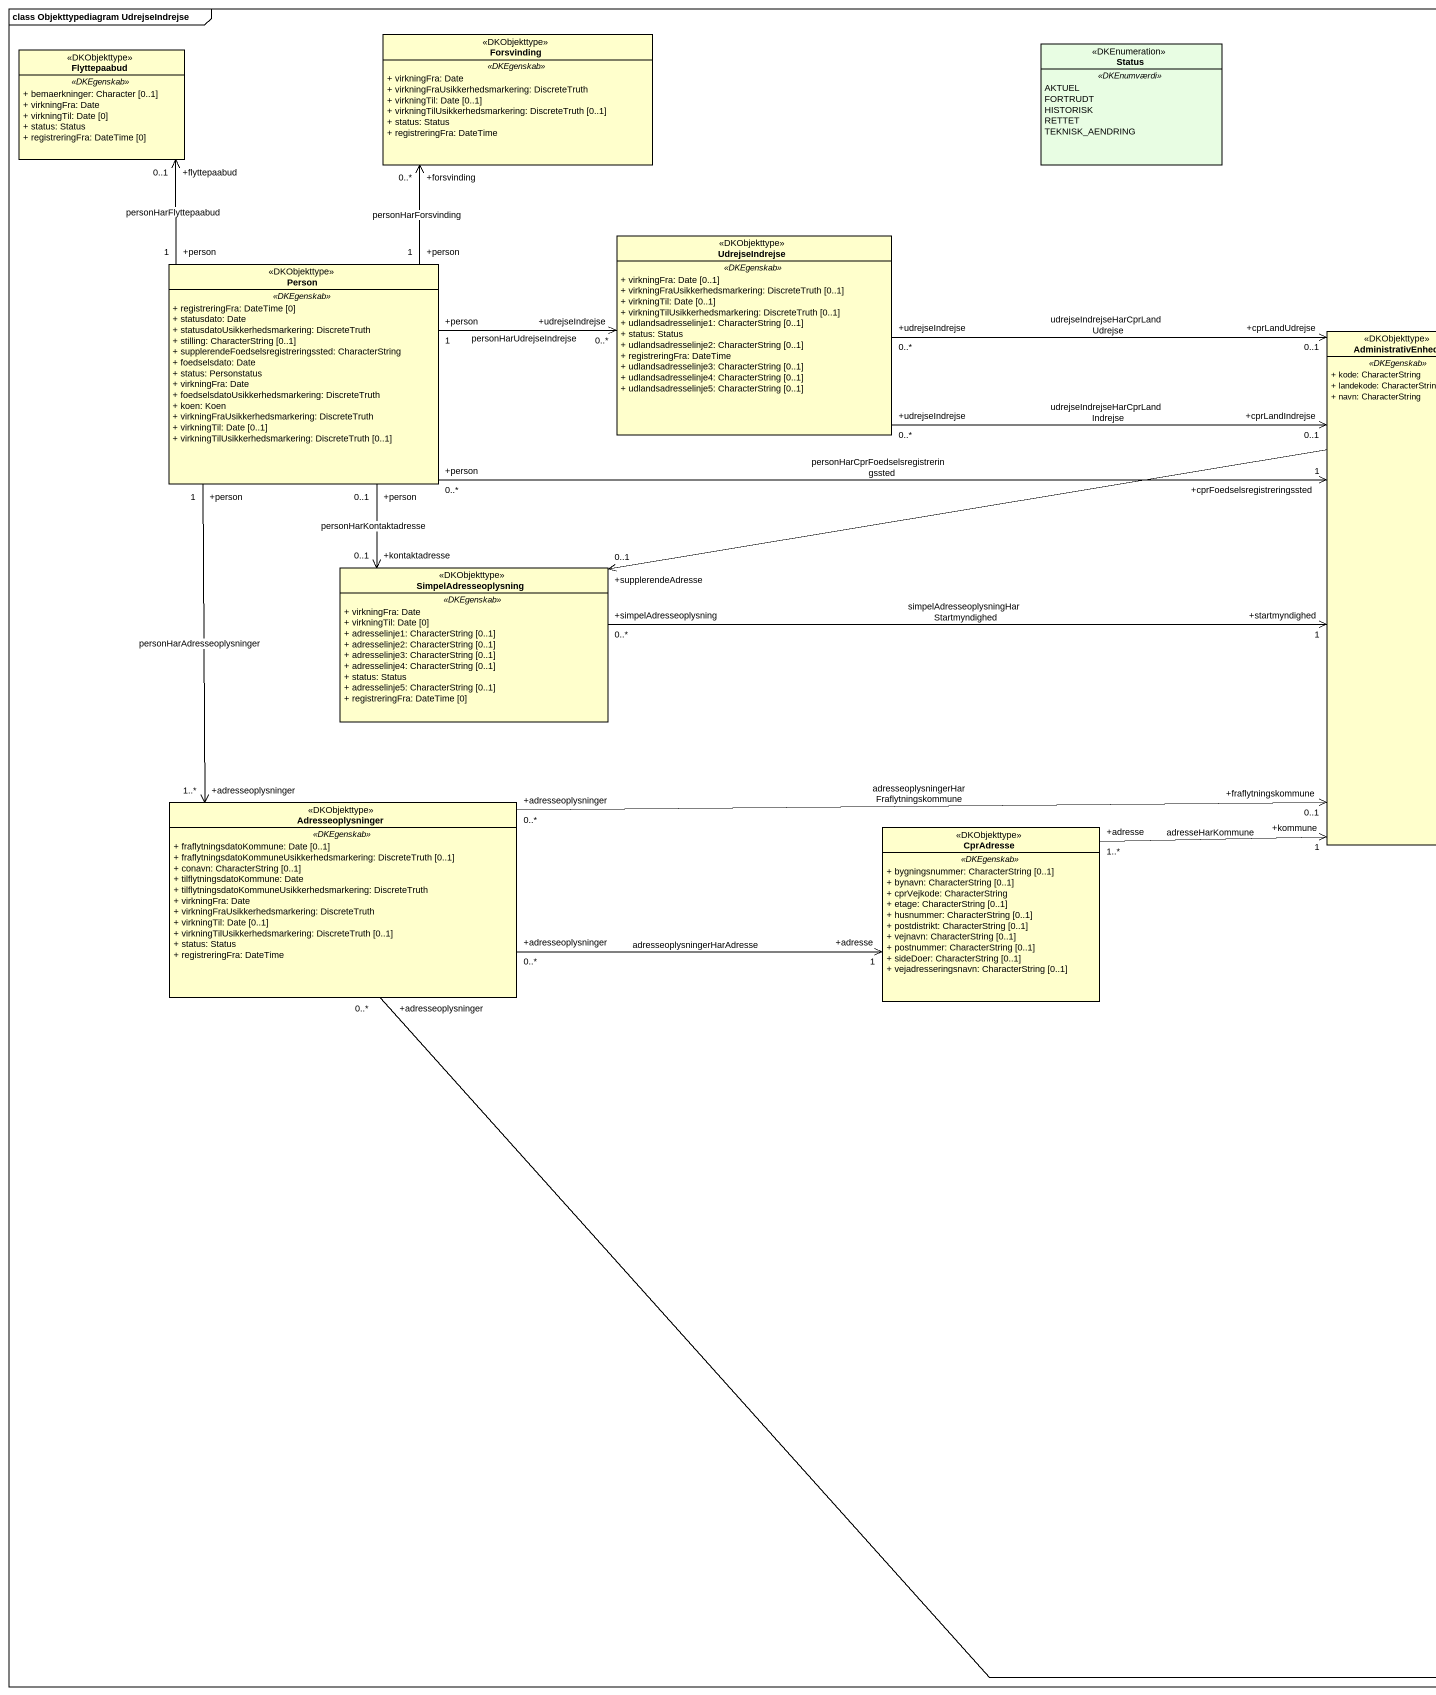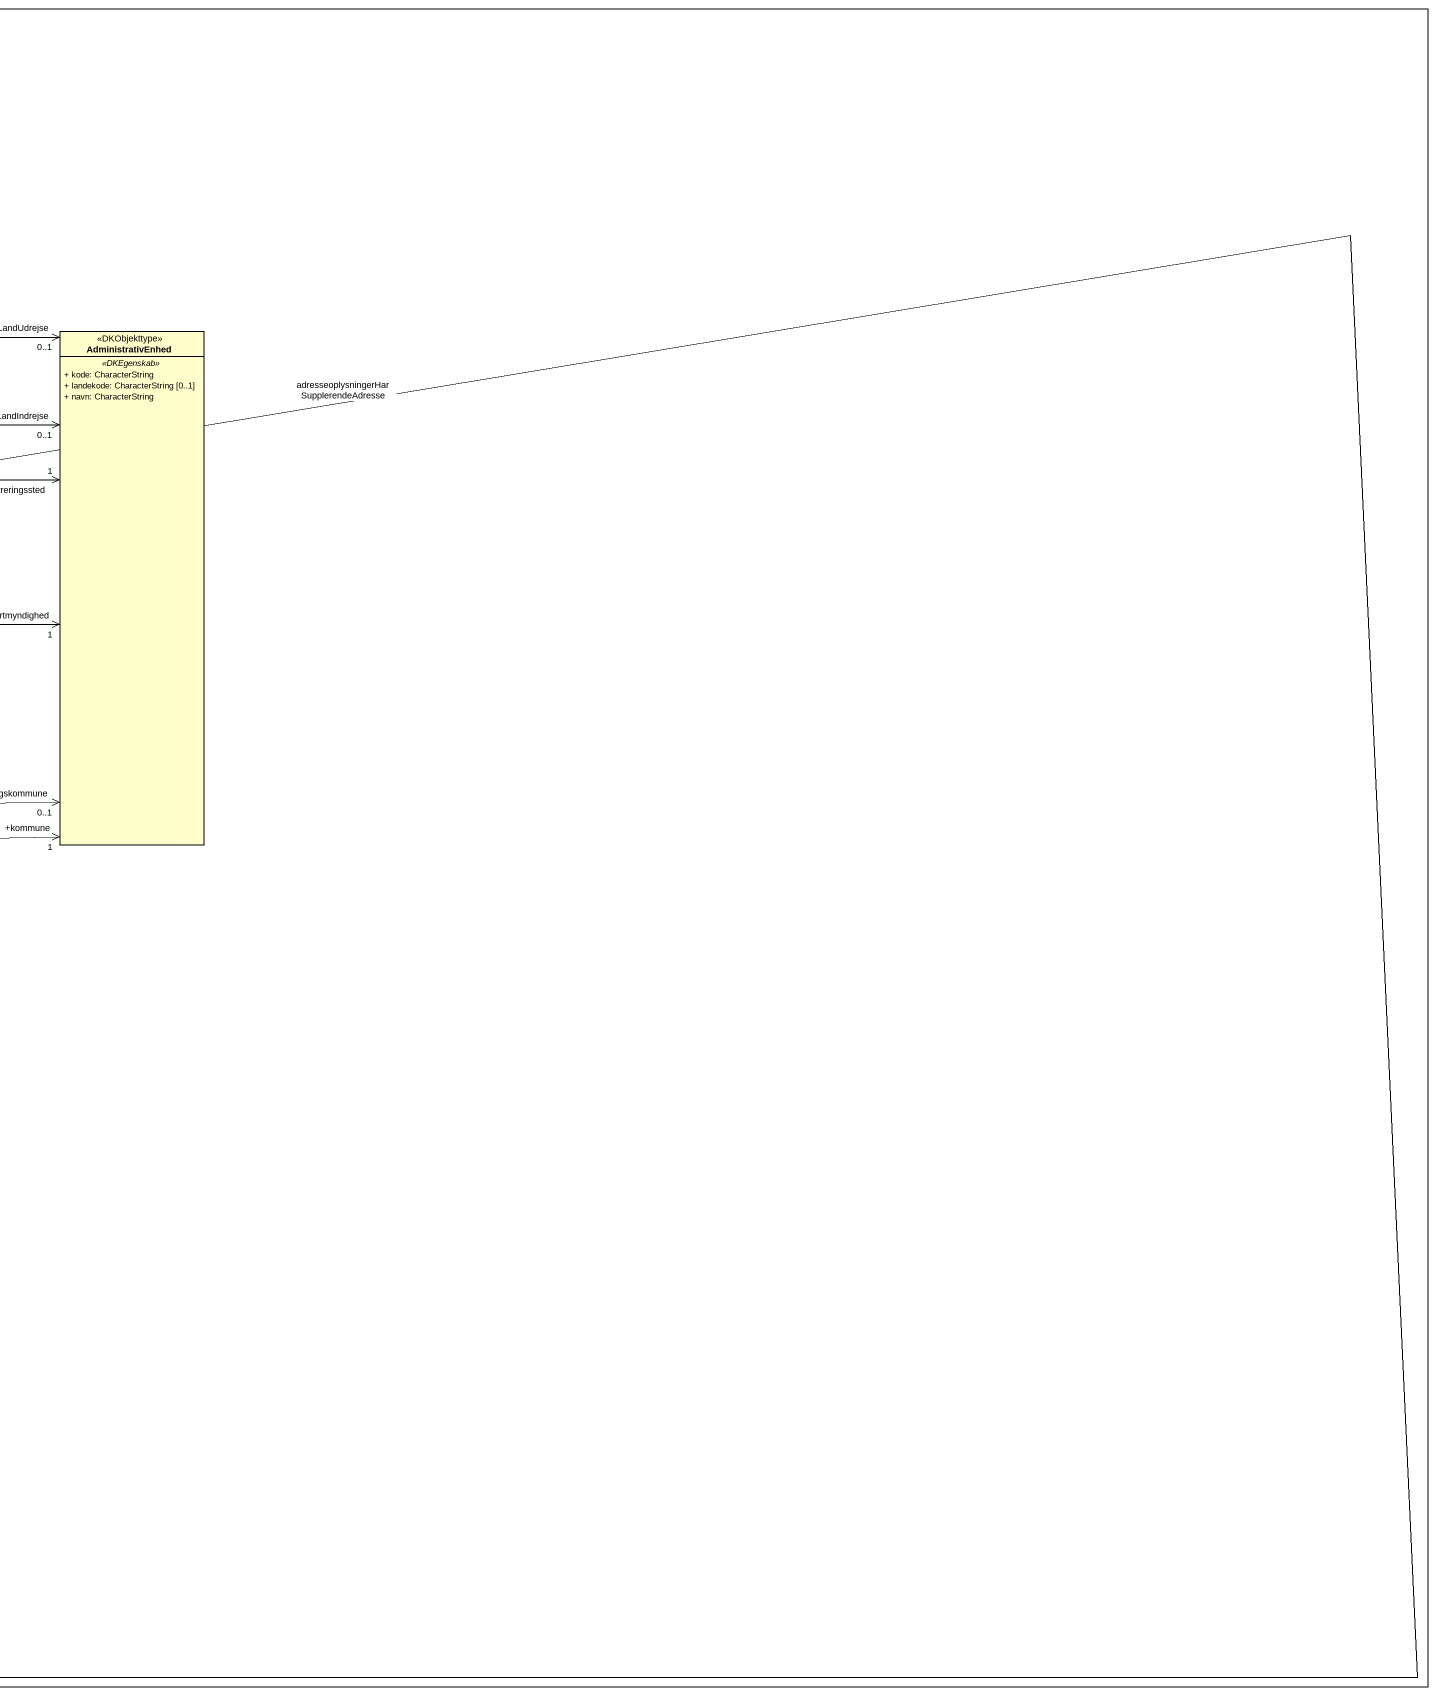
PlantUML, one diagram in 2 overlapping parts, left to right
@startuml
mainframe class Objekttypediagram UdrejseIndrejse
hide circle
hide empty members
skinparam classAttributeIconSize 0
class Forsvinding <<DKObjekttype>> {
  .. <<DKEgenskab>> ..
  + virkningFra: Date
  + virkningFraUsikkerhedsmarkering: DiscreteTruth
  + virkningTil: Date [0..1]
  + virkningTilUsikkerhedsmarkering: DiscreteTruth [0..1]
  + status: Status
  + registreringFra: DateTime
}
class Flyttepaabud <<DKObjekttype>> {
  .. <<DKEgenskab>> ..
  + bemaerkninger: Character [0..1]
  + virkningFra: Date
  + virkningTil: Date [0]
  + status: Status
  + registreringFra: DateTime [0]
}
enum Status <<DKEnumeration>> #E8FDE3 {
  .. <<DKEnumværdi>> ..
  AKTUEL
  FORTRUDT
  HISTORISK
  RETTET
  TEKNISK_AENDRING
}
class UdrejseIndrejse <<DKObjekttype>> {
  .. <<DKEgenskab>> ..
  + virkningFra: Date [0..1]
  + virkningFraUsikkerhedsmarkering: DiscreteTruth [0..1]
  + virkningTil: Date [0..1]
  + virkningTilUsikkerhedsmarkering: DiscreteTruth [0..1]
  + udlandsadresselinje1: CharacterString [0..1]
  + status: Status
  + udlandsadresselinje2: CharacterString [0..1]
  + registreringFra: DateTime
  + udlandsadresselinje3: CharacterString [0..1]
  + udlandsadresselinje4: CharacterString [0..1]
  + udlandsadresselinje5: CharacterString [0..1]
}
class "Person" as Person_ <<DKObjekttype>> {
  .. <<DKEgenskab>> ..
  + registreringFra: DateTime [0]
  + statusdato: Date
  + statusdatoUsikkerhedsmarkering: DiscreteTruth
  + stilling: CharacterString [0..1]
  + supplerendeFoedselsregistreringssted: CharacterString
  + foedselsdato: Date
  + status: Personstatus
  + virkningFra: Date
  + foedselsdatoUsikkerhedsmarkering: DiscreteTruth
  + koen: Koen
  + virkningFraUsikkerhedsmarkering: DiscreteTruth
  + virkningTil: Date [0..1]
  + virkningTilUsikkerhedsmarkering: DiscreteTruth [0..1]
}
class AdministrativEnhed <<DKObjekttype>> {
  .. <<DKEgenskab>> ..
  + kode: CharacterString
  + landekode: CharacterString [0..1]
  + navn: CharacterString
}
class SimpelAdresseoplysning <<DKObjekttype>> {
  .. <<DKEgenskab>> ..
  + virkningFra: Date
  + virkningTil: Date [0]
  + adresselinje1: CharacterString [0..1]
  + adresselinje2: CharacterString [0..1]
  + adresselinje3: CharacterString [0..1]
  + adresselinje4: CharacterString [0..1]
  + status: Status
  + adresselinje5: CharacterString [0..1]
  + registreringFra: DateTime [0]
}
class Adresseoplysninger <<DKObjekttype>> {
  .. <<DKEgenskab>> ..
  + fraflytningsdatoKommune: Date [0..1]
  + fraflytningsdatoKommuneUsikkerhedsmarkering: DiscreteTruth [0..1]
  + conavn: CharacterString [0..1]
  + tilflytningsdatoKommune: Date
  + tilflytningsdatoKommuneUsikkerhedsmarkering: DiscreteTruth
  + virkningFra: Date
  + virkningFraUsikkerhedsmarkering: DiscreteTruth
  + virkningTil: Date [0..1]
  + virkningTilUsikkerhedsmarkering: DiscreteTruth [0..1]
  + status: Status
  + registreringFra: DateTime
}
class CprAdresse <<DKObjekttype>> {
  .. <<DKEgenskab>> ..
  + bygningsnummer: CharacterString [0..1]
  + bynavn: CharacterString [0..1]
  + cprVejkode: CharacterString
  + etage: CharacterString [0..1]
  + husnummer: CharacterString [0..1]
  + postdistrikt: CharacterString [0..1]
  + vejnavn: CharacterString [0..1]
  + postnummer: CharacterString [0..1]
  + sideDoer: CharacterString [0..1]
  + vejadresseringsnavn: CharacterString [0..1]
}
UdrejseIndrejse "+udrejseIndrejse\n0..*" -right-> "+cprLandUdrejse\n0..1" AdministrativEnhed : udrejseIndrejseHarCprLandUdrejse
UdrejseIndrejse "+udrejseIndrejse\n0..*" -right-> "+cprLandIndrejse\n0..1" AdministrativEnhed : udrejseIndrejseHarCprLandIndrejse
Person_ "+person\n1" -up-> "+forsvinding\n0..*" Forsvinding : personHarForsvinding
Person_ "+person\n1" -up-> "+flyttepaabud\n0..1" Flyttepaabud : personHarFlyttepaabud
Person_ "+person\n1" -right-> "+udrejseIndrejse\n0..*" UdrejseIndrejse : personHarUdrejseIndrejse
Person_ "+person\n0..*" -right-> "+cprFoedselsregistreringssted\n1" AdministrativEnhed : personHarCprFoedselsregistreringssted
Person_ "+person\n0..1" --> "+kontaktadresse\n0..1" SimpelAdresseoplysning : personHarKontaktadresse
Person_ "+person\n1" --> "+adresseoplysninger\n1..*" Adresseoplysninger : personHarAdresseoplysninger
SimpelAdresseoplysning "+simpelAdresseoplysning\n0..*" -right-> "+startmyndighed\n1" AdministrativEnhed : simpelAdresseoplysningHarStartmyndighed
Adresseoplysninger "+adresseoplysninger\n0..*" -right-> "+fraflytningskommune\n0..1" AdministrativEnhed : adresseoplysningerHarFraflytningskommune
Adresseoplysninger "+adresseoplysninger\n0..*" -up-> "+supplerendeAdresse\n0..1" SimpelAdresseoplysning : adresseoplysningerHarSupplerendeAdresse
Adresseoplysninger "+adresseoplysninger\n0..*" -right-> "+adresse\n1" CprAdresse : adresseoplysningerHarAdresse
CprAdresse "+adresse\n1..*" -up-> "+kommune\n1" AdministrativEnhed : adresseHarKommune
@enduml
